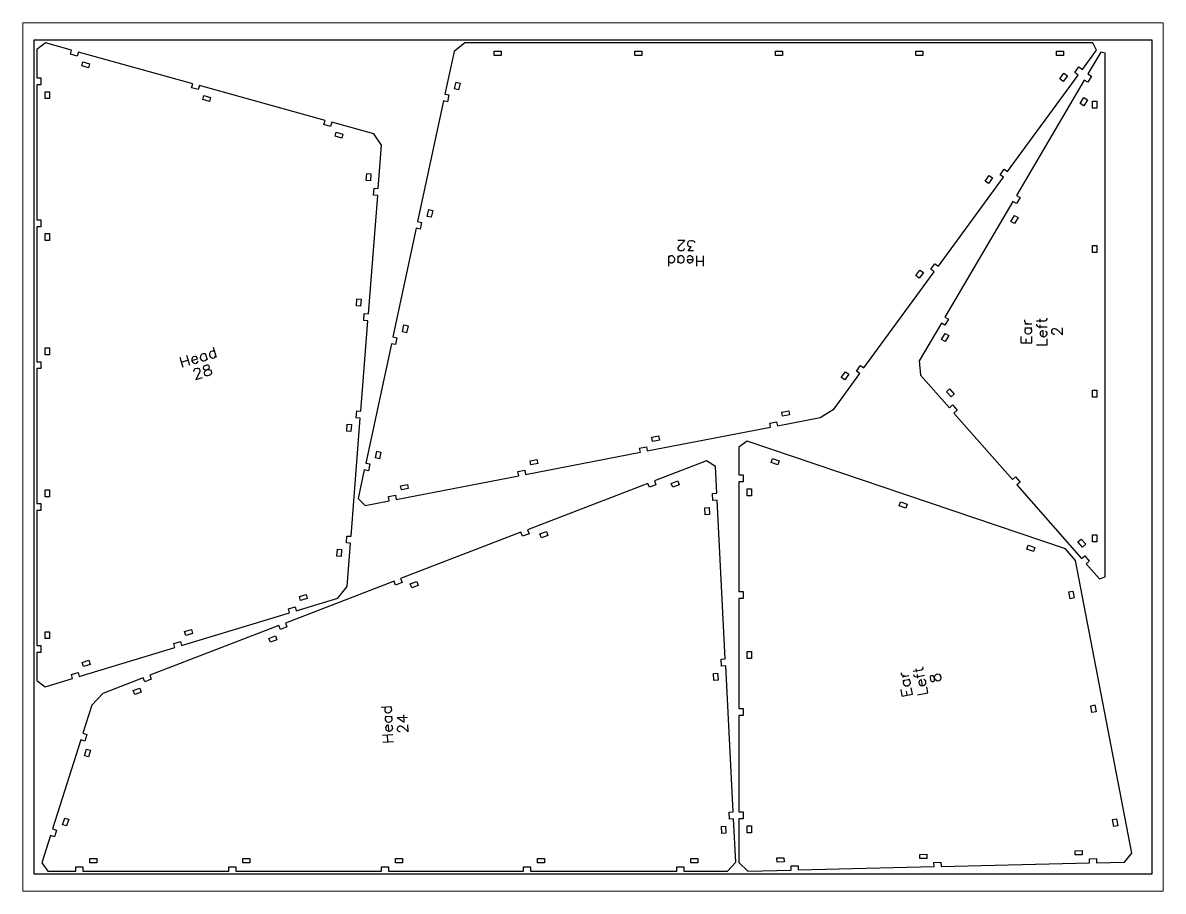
# Paper-space layout 'Layout' of a CAD drawing. Header units: millimetres, sheet in inches. Extents: x 0 to 10.5, y 0 to 8.
# The model-space entities are those that its viewports show. They can reach past a viewport. Long polylines and large blocks are cut down to what shows.
import ezdxf

# ---------------------------------------------------------------- set-up
doc = ezdxf.new("R2010")
doc.units = ezdxf.units.MM
doc.header["$MEASUREMENT"] = 0
for name, color, linetype, true_color in [('ear_left_cuts', 7, 'Continuous', 0xffffff), ('ear_left_marks', 7, 'Continuous', 0xffffff), ('head_cuts', 7, 'Continuous', 0xffffff), ('head_marks', 7, 'Continuous', 0xffffff), ('Sheet', 18, 'Continuous', 0x000000)]:
    doc.layers.add(name, color=color, linetype=linetype, true_color=true_color)

msp = doc.modelspace()

# ---------------------------------------------------------------- linework, layer by layer
at = {"layer": 'ear_left_cuts', "color": 7, "true_color": 0xffffff}
for points in [[(766.53, 212.77), (766.53, 587.52), (763.32, 588.39), (754.09, 572.7), (756.68, 571.18), (754.15, 566.87), (751.56, 568.39), (703.03, 485.8), (705.62, 484.28), (703.09, 479.96), (700.5, 481.48), (651.81, 398.61), (654.39, 397.09), (651.86, 392.78), (649.27, 394.3), (633.49, 367.44), (634.46, 357.19), (654.99, 333.76), (657.24, 335.74), (660.54, 331.98), (658.28, 330), (700.06, 282.31), (702.31, 284.29), (705.61, 280.52), (703.35, 278.55), (749.57, 225.78), (751.83, 227.75), (755.13, 223.99), (752.87, 222.02), (762.35, 211.19)], [(751.15, 555.84), (753.74, 554.32), (751.2, 550.01), (748.62, 551.53)], [(760.53, 548.29), (757.53, 548.29), (757.53, 553.29), (760.53, 553.29)], [(701.53, 471.39), (704.12, 469.87), (701.58, 465.56), (699, 467.08)], [(760.53, 444.81), (757.53, 444.81), (757.53, 449.81), (760.53, 449.81)], [(651.91, 386.95), (654.5, 385.43), (651.97, 381.12), (649.38, 382.64)], [(652.91, 345.24), (655.17, 347.21), (658.46, 343.45), (656.2, 341.47)], [(760.53, 341.33), (757.53, 341.33), (757.53, 346.33), (760.53, 346.33)], [(785.47, 14.88), (745.36, 224.42), (738.15, 232.7), (510.38, 309.78), (504.36, 305.47), (504.36, 285.74), (507.36, 285.74), (507.36, 280.74), (504.36, 280.74), (504.36, 202.13), (507.36, 202.13), (507.36, 197.13), (504.36, 197.13), (504.36, 118.51), (507.36, 118.51), (507.36, 113.51), (504.36, 113.51), (504.36, 44.35), (507.36, 44.35), (507.36, 39.35), (504.36, 39.35), (504.36, 8.2), (510.71, 2), (541.85, 2.75), (541.78, 5.75), (546.78, 5.87), (546.85, 2.87), (644.02, 5.21), (643.94, 8.21), (648.94, 8.33), (649.02, 5.33), (755.24, 7.88), (755.17, 10.88), (760.17, 11), (760.24, 8), (780.31, 8.49)], [(533.23, 295.71), (532.26, 292.87), (527.53, 294.47), (528.49, 297.32)], [(510.36, 275.74), (513.36, 275.74), (513.36, 270.74), (510.36, 270.74)], [(624.71, 264.75), (623.75, 261.91), (619.01, 263.51), (619.97, 266.36)], [(747.04, 237.77), (749.3, 239.75), (752.59, 235.99), (750.34, 234.01)], [(760.53, 237.85), (757.53, 237.85), (757.53, 242.85), (760.53, 242.85)], [(716.2, 233.79), (715.23, 230.95), (710.5, 232.55), (711.46, 235.4)], [(744.38, 197.61), (741.44, 197.05), (740.5, 201.96), (743.44, 202.52)], [(510.36, 159.33), (513.36, 159.33), (513.36, 154.33), (510.36, 154.33)], [(759.99, 116.07), (757.05, 115.5), (756.11, 120.41), (759.05, 120.98)], [(510.36, 34.35), (513.36, 34.35), (513.36, 29.35), (510.36, 29.35)], [(775.6, 34.52), (772.65, 33.96), (771.71, 38.87), (774.66, 39.43)], [(745.1, 13.64), (745.03, 16.64), (750.03, 16.76), (750.1, 13.76)], [(531.71, 8.51), (531.64, 11.51), (536.64, 11.63), (536.71, 8.63)], [(633.88, 10.97), (633.8, 13.96), (638.8, 14.08), (638.87, 11.09)]]:
    msp.add_lwpolyline(points, close=True, dxfattribs=at)
at = {"layer": 'ear_left_marks', "color": 7, "true_color": 0xffffff}
for points in [[(708.93, 395.51), (708.93, 396.59)], [(709.29, 394.8), (708.93, 395.51)], [(708.93, 393.73), (713.93, 393.73)], [(710, 394.09), (709.29, 394.8)], [(711.08, 393.73), (710, 394.09)], [(717.43, 396.05), (723.5, 396.05)], [(717.43, 393.55), (717.43, 392.84)], [(717.43, 392.84), (717.79, 392.12)], [(717.79, 392.12), (718.86, 391.76)], [(718.86, 391.76), (724.93, 391.76)], [(719.93, 394.98), (719.93, 397.48)], [(719.93, 390.69), (719.93, 393.19)], [(723.5, 396.05), (724.58, 396.41)], [(724.58, 396.41), (724.93, 397.12)], [(724.93, 397.12), (724.93, 397.84)], [(706.43, 380.16), (706.43, 384.8)], [(708.93, 390.87), (713.93, 390.87)], [(709.29, 390.16), (708.93, 389.44)], [(708.93, 389.44), (708.93, 388.37)], [(708.93, 388.37), (709.29, 387.66)], [(710, 390.87), (709.29, 390.16)], [(709.29, 387.66), (710, 386.94)], [(710, 386.94), (711.08, 386.59)], [(711.08, 386.59), (711.79, 386.59)], [(711.79, 386.59), (712.86, 386.94)], [(713.58, 390.16), (712.86, 390.87)], [(712.86, 386.94), (713.58, 387.66)], [(713.93, 389.44), (713.58, 390.16)], [(713.58, 387.66), (713.93, 388.37)], [(713.93, 388.37), (713.93, 389.44)], [(713.93, 380.16), (713.93, 384.8)], [(720.29, 388.19), (719.93, 387.48)], [(719.93, 387.48), (719.93, 386.41)], [(719.93, 386.41), (720.29, 385.69)], [(720.65, 388.55), (720.29, 388.19)], [(720.29, 385.69), (721, 384.98)], [(721.36, 388.91), (720.65, 388.55)], [(721, 384.98), (722.08, 384.62)], [(722.08, 388.91), (721.36, 388.91)], [(722.08, 384.62), (722.08, 388.91)], [(722.08, 384.62), (722.79, 384.62)], [(722.79, 384.62), (723.86, 384.98)], [(724.58, 388.19), (723.86, 388.91)], [(723.86, 384.98), (724.58, 385.69)], [(724.93, 387.48), (724.58, 388.19)], [(724.58, 385.69), (724.93, 386.41)], [(724.93, 386.41), (724.93, 387.48)], [(728.43, 389.09), (728.79, 389.8)], [(728.43, 387.66), (728.43, 389.09)], [(728.79, 386.94), (728.43, 387.66)], [(728.79, 389.8), (729.15, 390.16)], [(729.15, 386.59), (728.79, 386.94)], [(729.15, 390.16), (729.86, 390.51)], [(729.86, 386.23), (729.15, 386.59)], [(729.86, 390.51), (730.58, 390.51)], [(730.22, 386.23), (729.86, 386.23)], [(730.58, 390.51), (731.29, 390.16)], [(731.29, 390.16), (732.36, 389.44)], [(732.36, 389.44), (735.93, 385.87)], [(735.93, 385.87), (735.93, 390.87)], [(706.43, 380.16), (713.93, 380.16)], [(710, 380.16), (710, 383.01)], [(717.43, 378.91), (724.93, 378.91)], [(724.93, 378.91), (724.93, 383.19)], [(631.75, 144.49), (631.28, 146.94)], [(636.04, 146.76), (636.26, 147.53)], [(636.26, 147.53), (636.12, 148.23)], [(620.84, 142.95), (620.64, 144)], [(621.33, 142.31), (620.84, 142.95)], [(621.18, 141.19), (626.09, 142.13)], [(622.16, 141.75), (621.33, 142.31)], [(621.72, 138.39), (626.63, 139.33)], [(623.28, 141.6), (622.16, 141.75)], [(626.41, 138.56), (625.57, 139.13)], [(629.09, 145.07), (635.05, 146.21)], [(629.56, 142.62), (629.69, 141.91)], [(629.69, 141.91), (630.18, 141.28)], [(630.18, 141.28), (631.3, 141.13)], [(631.3, 141.13), (637.26, 142.27)], [(632.55, 140.28), (632.08, 142.74)], [(634.29, 138.79), (633.66, 138.31)], [(634.99, 138.93), (634.29, 138.79)], [(635.8, 134.72), (634.99, 138.93)], [(635.05, 146.21), (636.04, 146.76)], [(637.58, 138.7), (636.75, 139.26)], [(641.35, 141.42), (641.2, 140.3)], [(641.2, 140.3), (641.47, 138.9)], [(641.99, 141.9), (641.35, 141.42)], [(641.47, 138.9), (642.02, 137.91)], [(642.69, 142.04), (641.99, 141.9)], [(643.46, 141.82), (642.69, 142.04)], [(643.94, 141.19), (643.46, 141.82)], [(644.56, 139.85), (643.94, 141.19)], [(644.13, 138.31), (644.35, 139.08)], [(644.35, 139.08), (644.43, 140.55)], [(644.43, 140.55), (644.58, 141.67)], [(645.11, 138.86), (644.56, 139.85)], [(644.58, 141.67), (645.14, 142.51)], [(645.95, 138.3), (645.11, 138.86)], [(645.14, 142.51), (645.78, 142.99)], [(645.78, 142.99), (646.83, 143.19)], [(646.83, 143.19), (647.6, 142.98)], [(647.6, 142.98), (648.02, 142.69)], [(648.41, 138.77), (647.77, 138.28)], [(648.02, 142.69), (648.57, 141.71)], [(648.69, 139.19), (648.41, 138.77)], [(648.57, 141.71), (648.84, 140.3)], [(648.84, 140.3), (648.69, 139.19)], [(621.27, 127.39), (620.4, 131.96)], [(622.2, 137.75), (621.98, 136.99)], [(621.98, 136.99), (622.18, 135.93)], [(622.18, 135.93), (622.67, 135.3)], [(622.77, 138.59), (622.2, 137.75)], [(622.67, 135.3), (623.51, 134.73)], [(623.51, 134.73), (624.63, 134.58)], [(624.78, 128.07), (624.24, 130.87)], [(624.63, 134.58), (625.33, 134.72)], [(625.33, 134.72), (626.31, 135.27)], [(626.31, 135.27), (626.88, 136.1)], [(626.89, 137.92), (626.41, 138.56)], [(626.88, 136.1), (627.1, 136.87)], [(627.1, 136.87), (626.89, 137.92)], [(628.64, 128.8), (627.77, 133.36)], [(633.37, 137.89), (633.16, 137.12)], [(633.16, 137.12), (633.36, 136.07)], [(633.36, 136.07), (633.84, 135.44)], [(633.66, 138.31), (633.37, 137.89)], [(633.84, 135.44), (634.68, 134.87)], [(634.68, 134.87), (635.8, 134.72)], [(635.8, 134.72), (636.5, 134.85)], [(636.5, 134.85), (637.49, 135.41)], [(637.49, 135.41), (638.05, 136.24)], [(638.07, 138.06), (637.58, 138.7)], [(638.05, 136.24), (638.27, 137.01)], [(638.27, 137.01), (638.07, 138.06)], [(639.68, 129.64), (638.87, 133.85)], [(642.02, 137.91), (642.79, 137.69)], [(642.79, 137.69), (643.49, 137.83)], [(643.49, 137.83), (644.13, 138.31)], [(646.72, 138.08), (645.95, 138.3)], [(647.77, 138.28), (646.72, 138.08)], [(621.27, 127.39), (628.64, 128.8)], [(632.31, 128.23), (639.68, 129.64)]]:
    msp.add_lwpolyline(points, dxfattribs=at)
at = {"layer": 'head_cuts', "color": 7, "true_color": 0xffffff}
for points in [[(8.08, 134.06), (27.6, 139.97), (26.73, 142.84), (31.51, 144.29), (32.38, 141.42), (100.84, 162.15), (99.97, 165.03), (104.76, 166.47), (105.63, 163.6), (182.93, 187.02), (182.06, 189.89), (186.85, 191.34), (187.72, 188.47), (217.53, 197.5), (224.1, 205.67), (226.52, 236.73), (223.53, 236.96), (223.92, 241.94), (226.91, 241.71), (233.5, 326.37), (230.51, 326.61), (230.9, 331.59), (233.89, 331.36), (238.93, 396.08), (235.94, 396.31), (236.33, 401.3), (239.32, 401.06), (245.92, 485.73), (242.93, 485.96), (243.31, 490.94), (246.31, 490.71), (248.72, 521.77), (243.1, 529.8), (213.08, 538.12), (212.28, 535.23), (207.46, 536.57), (208.26, 539.46), (118.38, 564.4), (117.58, 561.51), (112.76, 562.85), (113.56, 565.74), (31.77, 588.44), (30.97, 585.55), (26.15, 586.88), (26.95, 589.77), (8.12, 595), (2, 590.35), (2, 570.05), (5, 570.05), (5, 565.05), (2, 565.05), (2, 468.4), (5, 468.4), (5, 463.4), (2, 463.4), (2, 366.75), (5, 366.75), (5, 361.75), (2, 361.75), (2, 265.1), (5, 265.1), (5, 260.1), (2, 260.1), (2, 163.45), (5, 163.45), (5, 158.45), (2, 158.45), (2, 138.57)], [(757.72, 595), (308.23, 595), (300.55, 588.79), (294.02, 558.33), (296.95, 557.7), (295.9, 552.81), (292.97, 553.44), (274.46, 467.11), (277.39, 466.48), (276.34, 461.59), (273.41, 462.22), (256.75, 384.51), (259.68, 383.88), (258.63, 378.99), (255.7, 379.62), (237.38, 294.18), (240.32, 293.55), (239.27, 288.66), (236.34, 289.29), (231.96, 268.86), (236.86, 263.86), (254.23, 267.21), (253.66, 270.16), (258.57, 271.11), (259.14, 268.16), (346.83, 285.09), (346.26, 288.04), (351.17, 288.99), (351.73, 286.04), (433.93, 301.91), (433.36, 304.86), (438.27, 305.81), (438.84, 302.86), (526.99, 319.88), (526.42, 322.83), (531.33, 323.78), (531.9, 320.83), (562.49, 326.74), (572.47, 333.06), (590.86, 358.21), (588.44, 359.98), (591.39, 364.01), (593.81, 362.24), (644.17, 431.08), (641.75, 432.86), (644.7, 436.89), (647.12, 435.12), (693.7, 498.79), (691.27, 500.56), (694.23, 504.6), (696.65, 502.82), (747.21, 571.95), (744.79, 573.72), (747.74, 577.75), (750.16, 575.98), (760.32, 589.87)], [(334.38, 589), (334.38, 586), (329.38, 586), (329.38, 589)], [(434.93, 589), (434.93, 586), (429.93, 586), (429.93, 589)], [(535.48, 589), (535.48, 586), (530.48, 586), (530.48, 589)], [(636.02, 589), (636.02, 586), (631.02, 586), (631.02, 589)], [(736.57, 589), (736.57, 586), (731.57, 586), (731.57, 589)], [(39.8, 579.98), (39, 577.09), (34.18, 578.43), (34.98, 581.32)], [(736.46, 567.42), (734.04, 569.19), (736.99, 573.22), (739.41, 571.45)], [(301.98, 566.85), (304.91, 566.22), (303.87, 561.33), (300.93, 561.96)], [(8, 560.05), (11, 560.05), (11, 555.05), (8, 555.05)], [(126.41, 555.95), (125.61, 553.06), (120.79, 554.39), (121.6, 557.28)], [(221.11, 529.67), (220.31, 526.78), (215.49, 528.12), (216.3, 531.01)], [(240.71, 496.16), (237.72, 496.4), (238.11, 501.38), (241.1, 501.15)], [(682.95, 494.26), (680.53, 496.03), (683.48, 500.07), (685.9, 498.3)], [(282.42, 475.63), (285.36, 475), (284.31, 470.11), (281.37, 470.74)], [(8, 458.4), (11, 458.4), (11, 453.4), (8, 453.4)], [(633.42, 426.56), (631, 428.33), (633.95, 432.36), (636.38, 430.59)], [(233.73, 406.52), (230.74, 406.75), (231.13, 411.73), (234.12, 411.5)], [(264.71, 393.03), (267.65, 392.4), (266.6, 387.51), (263.66, 388.14)], [(8, 376.75), (11, 376.75), (11, 371.75), (8, 371.75)], [(580.11, 353.68), (577.69, 355.45), (580.65, 359.48), (583.07, 357.71)], [(535.67, 327.67), (535.1, 330.61), (540.01, 331.56), (540.58, 328.62)], [(226.74, 316.87), (223.75, 317.1), (224.14, 322.09), (227.13, 321.85)], [(442.61, 309.7), (442.04, 312.64), (446.95, 313.59), (447.52, 310.65)], [(245.35, 302.7), (248.28, 302.07), (247.23, 297.18), (244.3, 297.81)], [(502.21, 8.34), (500.6, 39.45), (497.6, 39.29), (497.35, 44.29), (500.34, 44.44), (494.93, 148.93), (491.93, 148.78), (491.68, 153.77), (494.67, 153.93), (488.79, 267.61), (485.79, 267.45), (485.53, 272.44), (488.53, 272.6), (487.54, 291.73), (481.28, 295.79), (443.92, 281.39), (445, 278.59), (440.33, 276.79), (439.25, 279.59), (353.14, 246.41), (354.22, 243.61), (349.56, 241.81), (348.48, 244.61), (262.37, 211.42), (263.45, 208.62), (258.78, 206.82), (257.7, 209.62), (179.88, 179.63), (180.96, 176.83), (176.29, 175.03), (175.21, 177.83), (82.88, 142.25), (83.96, 139.45), (79.29, 137.65), (78.21, 140.45), (49.15, 129.25), (41.3, 120.91), (34.92, 100.76), (37.78, 99.85), (36.27, 95.09), (33.41, 95.99), (13.22, 32.29), (16.08, 31.39), (14.57, 26.62), (11.71, 27.53), (5.54, 8.05), (9.97, 2), (30.04, 2), (30.04, 5), (35.04, 5), (35.04, 2), (139.34, 2), (139.34, 5), (144.34, 5), (144.34, 2), (248.65, 2), (248.65, 5), (253.65, 5), (253.65, 2), (350.31, 2), (350.31, 5), (355.31, 5), (355.31, 2), (460.04, 2), (460.04, 5), (465.04, 5), (465.04, 2), (496.19, 2)], [(355.51, 292.88), (354.94, 295.83), (359.85, 296.77), (360.42, 293.83)], [(262.91, 275), (262.34, 277.95), (267.25, 278.89), (267.82, 275.95)], [(460.69, 281.42), (461.77, 278.63), (457.1, 276.83), (456.03, 279.63)], [(8, 275.1), (11, 275.1), (11, 270.1), (8, 270.1)], [(483.31, 257.31), (480.31, 257.15), (480.06, 262.15), (483.05, 262.3)], [(366.7, 245.2), (367.78, 242.4), (363.12, 240.61), (362.04, 243.4)], [(219.76, 227.22), (216.77, 227.45), (217.16, 232.44), (220.15, 232.21)], [(273.86, 209.42), (274.94, 206.62), (270.27, 204.82), (269.19, 207.62)], [(190.76, 195.66), (189.89, 198.53), (194.68, 199.98), (195.55, 197.11)], [(8, 173.45), (11, 173.45), (11, 168.45), (8, 168.45)], [(108.67, 170.79), (107.8, 173.67), (112.59, 175.12), (113.46, 172.24)], [(172.7, 170.44), (173.78, 167.64), (169.12, 165.84), (168.04, 168.64)], [(35.43, 148.61), (34.56, 151.48), (39.34, 152.93), (40.21, 150.06)], [(489.46, 138.64), (486.46, 138.48), (486.2, 143.48), (489.2, 143.63)], [(75.7, 133.05), (76.78, 130.25), (72.12, 128.45), (71.04, 131.25)], [(37.61, 89.41), (40.47, 88.51), (38.96, 83.74), (36.1, 84.65)], [(21.96, 40.01), (24.82, 39.11), (23.31, 34.34), (20.45, 35.25)], [(495.13, 29.15), (492.13, 29), (491.87, 33.99), (494.87, 34.15)], [(40.04, 8), (40.04, 11), (45.04, 11), (45.04, 8)], [(149.34, 8), (149.34, 11), (154.34, 11), (154.34, 8)], [(258.65, 8), (258.65, 11), (263.65, 11), (263.65, 8)], [(360.31, 8), (360.31, 11), (365.31, 11), (365.31, 8)], [(470.04, 8), (470.04, 11), (475.04, 11), (475.04, 8)]]:
    msp.add_lwpolyline(points, close=True, dxfattribs=at)
at = {"layer": 'head_marks', "color": 7, "true_color": 0xffffff}
for points in [[(465.6, 453.51), (460.6, 453.51)], [(460.96, 448.15), (461.32, 448.87)], [(461.32, 448.87), (462.03, 449.94)], [(462.03, 449.94), (465.6, 453.51)], [(467.75, 451.37), (468.1, 452.44)], [(467.75, 450.65), (467.75, 451.37)], [(468.1, 449.58), (467.75, 450.65)], [(468.1, 452.44), (468.82, 453.15)], [(468.46, 449.22), (468.1, 449.58)], [(468.1, 446.01), (470.25, 448.87)], [(469.18, 448.87), (468.46, 449.22)], [(468.82, 453.15), (469.89, 453.51)], [(470.25, 448.87), (469.18, 448.87)], [(469.89, 453.51), (470.96, 453.51)], [(470.96, 453.51), (472.03, 453.15)], [(472.03, 453.15), (472.39, 452.79)], [(472.39, 452.79), (472.75, 452.08)], [(454.18, 435.01), (454.18, 442.51)], [(454.89, 442.15), (454.18, 441.44)], [(455.6, 442.51), (454.89, 442.15)], [(456.68, 442.51), (455.6, 442.51)], [(457.39, 442.15), (456.68, 442.51)], [(458.1, 441.44), (457.39, 442.15)], [(458.46, 440.37), (458.1, 441.44)], [(460.96, 447.44), (460.96, 448.15)], [(461.32, 446.72), (460.96, 447.44)], [(460.96, 437.51), (460.96, 442.51)], [(461.68, 442.15), (460.96, 441.44)], [(461.68, 446.37), (461.32, 446.72)], [(462.39, 446.01), (461.68, 446.37)], [(462.39, 442.51), (461.68, 442.15)], [(463.82, 446.01), (462.39, 446.01)], [(463.46, 442.51), (462.39, 442.51)], [(464.18, 442.15), (463.46, 442.51)], [(464.53, 446.37), (463.82, 446.01)], [(464.89, 441.44), (464.18, 442.15)], [(464.89, 446.72), (464.53, 446.37)], [(465.25, 447.44), (464.89, 446.72)], [(465.25, 440.37), (464.89, 441.44)], [(465.25, 447.79), (465.25, 447.44)], [(468.1, 442.15), (467.39, 441.44)], [(472.03, 446.01), (468.1, 446.01)], [(468.82, 442.51), (468.1, 442.15)], [(469.89, 442.51), (468.82, 442.51)], [(470.6, 442.15), (469.89, 442.51)], [(471.32, 441.44), (470.6, 442.15)], [(471.68, 440.37), (471.32, 441.44)], [(474.18, 435.01), (474.18, 442.51)], [(479.18, 435.01), (479.18, 442.51)], [(454.18, 438.58), (454.89, 437.87)], [(454.89, 437.87), (455.6, 437.51)], [(455.6, 437.51), (456.68, 437.51)], [(456.68, 437.51), (457.39, 437.87)], [(457.39, 437.87), (458.1, 438.58)], [(458.1, 438.58), (458.46, 439.65)], [(458.46, 439.65), (458.46, 440.37)], [(460.96, 438.58), (461.68, 437.87)], [(461.68, 437.87), (462.39, 437.51)], [(462.39, 437.51), (463.46, 437.51)], [(463.46, 437.51), (464.18, 437.87)], [(464.18, 437.87), (464.89, 438.58)], [(464.89, 438.58), (465.25, 439.65)], [(465.25, 439.65), (465.25, 440.37)], [(471.68, 439.65), (467.39, 439.65)], [(467.39, 439.65), (467.39, 438.94)], [(467.39, 438.94), (467.75, 438.22)], [(467.75, 438.22), (468.1, 437.87)], [(468.1, 437.87), (468.82, 437.51)], [(468.82, 437.51), (469.89, 437.51)], [(469.89, 437.51), (470.6, 437.87)], [(470.6, 437.87), (471.32, 438.58)], [(471.32, 438.58), (471.68, 439.65)], [(471.68, 439.65), (471.68, 440.37)], [(479.18, 438.58), (474.18, 438.58)], [(128.27, 377.16), (130.45, 369.98)], [(104.34, 369.91), (106.52, 362.73)], [(105.38, 366.49), (110.17, 367.94)], [(109.13, 371.36), (111.3, 364.18)], [(112.87, 367.64), (116.97, 368.88)], [(112.9, 368.77), (112.87, 367.64)], [(112.87, 367.64), (113.08, 366.96)], [(113.38, 369.66), (112.9, 368.77)], [(113.96, 370.21), (113.38, 369.66)], [(114.98, 370.52), (113.96, 370.21)], [(115.77, 370.39), (114.98, 370.52)], [(116.21, 370.15), (115.77, 370.39)], [(116.76, 369.57), (116.21, 370.15)], [(116.97, 368.88), (116.76, 369.57)], [(119.05, 370.63), (119.02, 369.51)], [(119.02, 369.51), (119.23, 368.82)], [(119.53, 371.53), (119.05, 370.63)], [(119.23, 368.82), (119.88, 367.9)], [(120.11, 372.07), (119.53, 371.53)], [(119.88, 367.9), (120.77, 367.42)], [(121.13, 372.39), (120.11, 372.07)], [(120.77, 367.42), (121.56, 367.29)], [(121.92, 372.25), (121.13, 372.39)], [(121.56, 367.29), (122.58, 367.6)], [(122.81, 371.77), (121.92, 372.25)], [(122.5, 372.8), (123.95, 368.01)], [(122.58, 367.6), (123.16, 368.15)], [(123.16, 368.15), (123.64, 369.04)], [(125.55, 372.6), (125.52, 371.47)], [(125.52, 371.47), (125.72, 370.79)], [(126.02, 373.49), (125.55, 372.6)], [(125.72, 370.79), (126.37, 369.87)], [(126.6, 374.04), (126.02, 373.49)], [(126.37, 369.87), (127.27, 369.39)], [(127.63, 374.35), (126.6, 374.04)], [(127.27, 369.39), (128.05, 369.26)], [(128.42, 374.22), (127.63, 374.35)], [(128.05, 369.26), (129.08, 369.57)], [(129.31, 373.74), (128.42, 374.22)], [(129.08, 369.57), (129.66, 370.12)], [(129.66, 370.12), (130.13, 371.01)], [(113.08, 366.96), (113.73, 366.04)], [(113.73, 366.04), (114.62, 365.56)], [(114.44, 359.98), (114.58, 360.77)], [(114.55, 359.64), (114.44, 359.98)], [(114.58, 360.77), (114.81, 361.22)], [(114.62, 365.56), (115.41, 365.43)], [(114.81, 361.22), (115.4, 361.77)], [(115.4, 361.77), (116.76, 362.18)], [(115.41, 365.43), (116.43, 365.74)], [(116.43, 365.74), (117.01, 366.28)], [(116.76, 362.18), (117.55, 362.04)], [(117.01, 366.28), (117.49, 367.18)], [(117.55, 362.04), (117.99, 361.81)], [(117.99, 361.81), (118.54, 361.23)], [(118.62, 359.76), (118.24, 358.52)], [(118.54, 361.23), (118.75, 360.54)], [(118.75, 360.54), (118.62, 359.76)], [(121.31, 363.18), (121.17, 362.4)], [(121.17, 362.4), (121.38, 361.71)], [(122.23, 363.84), (121.31, 363.18)], [(121.38, 361.71), (121.93, 361.13)], [(121.93, 361.13), (122.72, 361)], [(121.97, 358.53), (122.11, 359.32)], [(122.11, 359.32), (122.58, 360.21)], [(123.6, 364.25), (122.23, 363.84)], [(122.58, 360.21), (123.5, 360.86)], [(122.72, 361), (124.19, 361.07)], [(123.5, 360.86), (124.77, 361.62)], [(124.73, 364.22), (123.6, 364.25)], [(124.19, 361.07), (125.32, 361.04)], [(125.28, 363.64), (124.73, 364.22)], [(124.77, 361.62), (125.35, 362.17)], [(125.48, 362.96), (125.28, 363.64)], [(125.32, 361.04), (126.21, 360.56)], [(125.35, 362.17), (125.48, 362.96)], [(126.21, 360.56), (126.76, 359.98)], [(126.76, 359.98), (127.07, 358.96)], [(118.24, 358.52), (115.86, 354.07)], [(115.86, 354.07), (120.65, 355.52)], [(122.28, 357.51), (121.97, 358.53)], [(122.83, 356.93), (122.28, 357.51)], [(123.28, 356.69), (122.83, 356.93)], [(124.41, 356.66), (123.28, 356.69)], [(125.77, 357.07), (124.41, 356.66)], [(126.69, 357.72), (125.77, 357.07)], [(126.93, 358.17), (126.69, 357.72)], [(127.07, 358.96), (126.93, 358.17)], [(248.36, 119.42), (255.85, 119.81)], [(251.25, 118.86), (250.93, 118.12)], [(250.93, 118.12), (250.98, 117.05)], [(250.98, 117.05), (251.38, 116.36)], [(251.93, 119.61), (251.25, 118.86)], [(251.38, 116.36), (252.13, 115.68)], [(252.13, 115.68), (253.22, 115.38)], [(253.22, 115.38), (253.93, 115.42)], [(253.93, 115.42), (254.98, 115.83)], [(255.53, 119.08), (254.78, 119.75)], [(254.98, 115.83), (255.66, 116.58)], [(255.92, 118.38), (255.53, 119.08)], [(255.66, 116.58), (255.98, 117.31)], [(255.98, 117.31), (255.92, 118.38)], [(251.21, 112.77), (256.2, 113.03)], [(251.6, 112.08), (251.28, 111.35)], [(251.28, 111.35), (251.34, 110.28)], [(251.34, 110.28), (251.73, 109.58)], [(252.28, 112.83), (251.6, 112.08)], [(251.73, 109.58), (252.48, 108.91)], [(252.97, 106.43), (252.27, 106.03)], [(252.48, 108.91), (253.57, 108.6)], [(253.68, 106.46), (252.97, 106.43)], [(253.57, 108.6), (254.28, 108.64)], [(253.9, 102.18), (253.68, 106.46)], [(254.28, 108.64), (255.33, 109.05)], [(255.88, 112.3), (255.13, 112.98)], [(255.33, 109.05), (256.01, 109.8)], [(256.21, 105.88), (255.46, 106.56)], [(256.27, 111.61), (255.88, 112.3)], [(256.01, 109.8), (256.33, 110.54)], [(256.33, 110.54), (256.27, 111.61)], [(259.76, 111.97), (267.25, 112.35)], [(259.76, 111.97), (264.94, 108.66)], [(264.94, 108.66), (264.66, 114.01)], [(267.81, 101.65), (267.55, 106.65)], [(249.39, 99.45), (256.88, 99.84)], [(251.93, 105.66), (251.61, 104.93)], [(251.61, 104.93), (251.67, 103.86)], [(251.67, 103.86), (252.06, 103.16)], [(252.27, 106.03), (251.93, 105.66)], [(252.06, 103.16), (252.81, 102.49)], [(252.81, 102.49), (253.9, 102.18)], [(253.22, 94.64), (252.96, 99.63)], [(253.9, 102.18), (254.62, 102.22)], [(254.62, 102.22), (255.67, 102.63)], [(255.67, 102.63), (256.34, 103.38)], [(256.61, 105.19), (256.21, 105.88)], [(256.34, 103.38), (256.66, 104.12)], [(256.66, 104.12), (256.61, 105.19)], [(260.15, 104.48), (260.47, 105.21)], [(260.22, 103.05), (260.15, 104.48)], [(260.62, 102.35), (260.22, 103.05)], [(260.47, 105.21), (260.81, 105.58)], [(260.99, 102.02), (260.62, 102.35)], [(260.81, 105.58), (261.5, 105.98)], [(261.72, 101.7), (260.99, 102.02)], [(261.5, 105.98), (262.21, 106.01)], [(262.08, 101.72), (261.72, 101.7)], [(262.21, 106.01), (262.95, 105.69)], [(262.95, 105.69), (264.05, 105.04)], [(264.05, 105.04), (267.81, 101.65)], [(249.65, 94.45), (257.14, 94.84)]]:
    msp.add_lwpolyline(points, dxfattribs=at)
at = {"layer": 'Sheet', "color": 18, "true_color": 0x000000}
msp.add_lwpolyline([(0, 0), (800, 0), (800, 597), (0, 597)], close=True, dxfattribs=at)

psp = doc.layouts.new('Layout')

# ---------------------------------------------------------------- viewports
at = {"layer": '0'}
psp.add_viewport(center=(5.25, 4), size=(10.5, 8), view_center_point=(400, 298.5), view_height=621.71429, dxfattribs=at)

doc.saveas('drawing.dxf')
